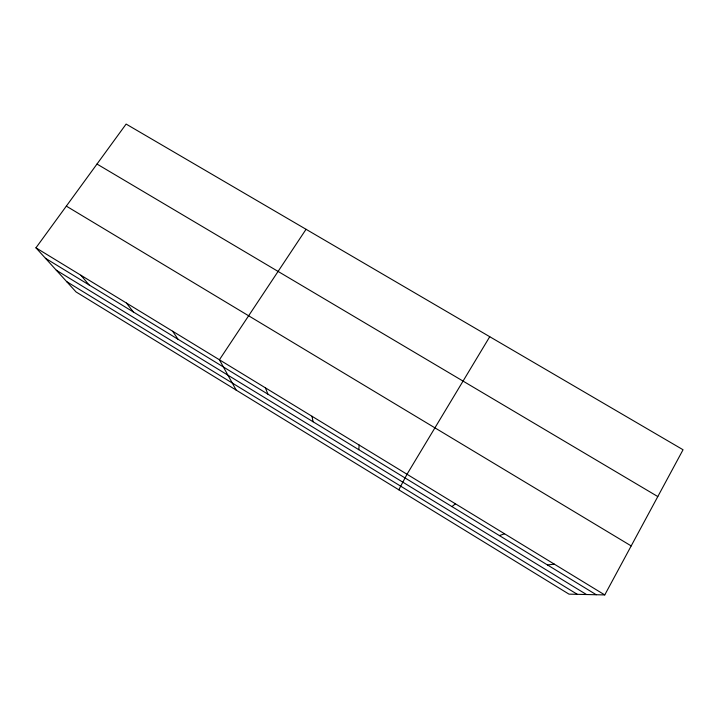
<?xml version="1.0" encoding="UTF-8"?>
<svg xmlns="http://www.w3.org/2000/svg" width="719" height="719" viewBox="0 0 719 719"><rect width="100%" height="100%" fill="white"/><g stroke="black" fill="none" stroke-linecap="round" stroke-linejoin="round"><path stroke-width="1.08" d="M358.781 449.681L359.185 445.07M398.802 489.801L407.008 474.252L489.747 336.708M604.76 594.928L683.05 449.752L126.122 124.072L35.95 247.821L76.052 291.941L569.008 594.146L604.76 594.928L35.95 247.821M306.06 229.298L219.412 359.779L236.183 390.111M451.927 506.589L455.46 503.821M499.408 535.592L504.567 533.786M547.501 564.972L554.331 564.145M96.993 164.049L657.804 496.568M66.337 206.119L631.192 545.919M45.441 258.265L596.231 594.739M56.28 270.191L586.542 594.532M66.66 281.614L577.312 594.325M80.923 275.269L89.093 284.931M126.481 303.067L133.294 311.929M172.641 331.234L178.06 339.278M265.401 387.838L267.953 394.201M311.992 416.265L313.08 421.765"/></g></svg>
